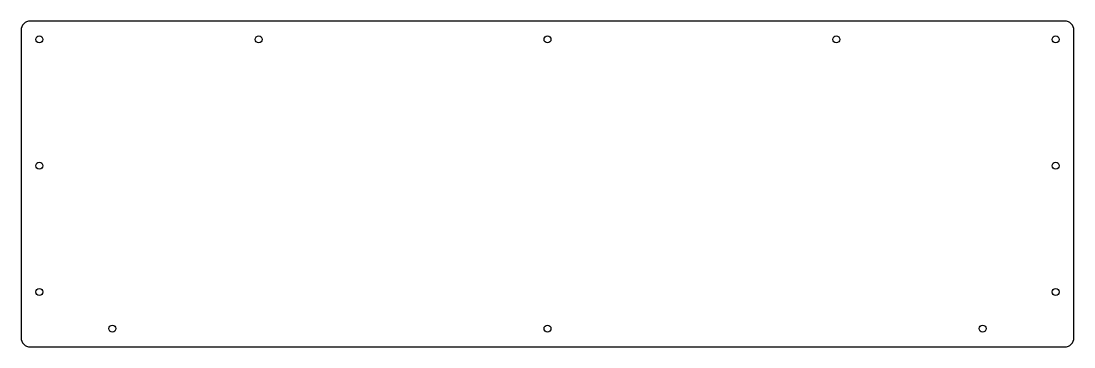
# Model space of a CAD drawing. Header units: millimetres. Extents: x -288 to 288, y -89 to 89.
import ezdxf

# ---------------------------------------------------------------- set-up
doc = ezdxf.new("R2010")
doc.units = ezdxf.units.MM

msp = doc.modelspace()

# ---------------------------------------------------------------- linework, layer by layer
at = {"color": 7, "linetype": 'Continuous', "lineweight": 25}
for p, q in [((283, 89), (-283, 89)), ((-288, 84), (-288, -84)), ((288, -84), (288, 84)), ((-283, -89), (283, -89))]:
    msp.add_line(p, q, dxfattribs=at)
for centre in [(-278, 79), (-158, 79), (0, 79), (158, 79), (278, 79), (-278, 10), (278, 10), (-278, -59), (278, -59), (-238, -79), (0, -79), (238, -79)]:
    msp.add_circle(centre, 1.9, dxfattribs=at)
for centre, start, end in [((-283, 84), 90, 180), ((283, 84), 0, 90), ((-283, -84), 180, 270), ((283, -84), 270, 0)]:
    msp.add_arc(centre, 5, start, end, dxfattribs=at)

doc.saveas('drawing.dxf')
